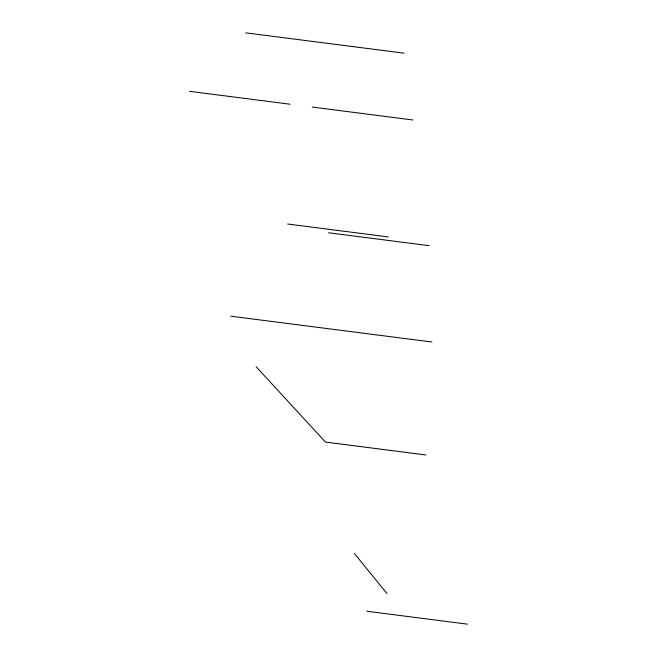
<?xml version="1.0" encoding="UTF-8"?>
<svg xmlns="http://www.w3.org/2000/svg" width="657" height="657" viewBox="0 0 657 657"><rect width="100%" height="100%" fill="white"/><g stroke="black" fill="none" stroke-linecap="round" stroke-linejoin="round"><path stroke-width="0.99" d="M245.767 32.85L404.145 53.176M189.577 91.323L290.148 104.233M312.231 107.066L412.801 119.976M287.659 224.021L388.23 236.922M328.533 232.767L429.103 245.669M230.755 316.189L431.895 342.001M426.007 454.973L325.437 442.062L256.14 366.746M366.852 611.24L467.423 624.15M354.345 553.424L386.866 593.46"/></g></svg>
